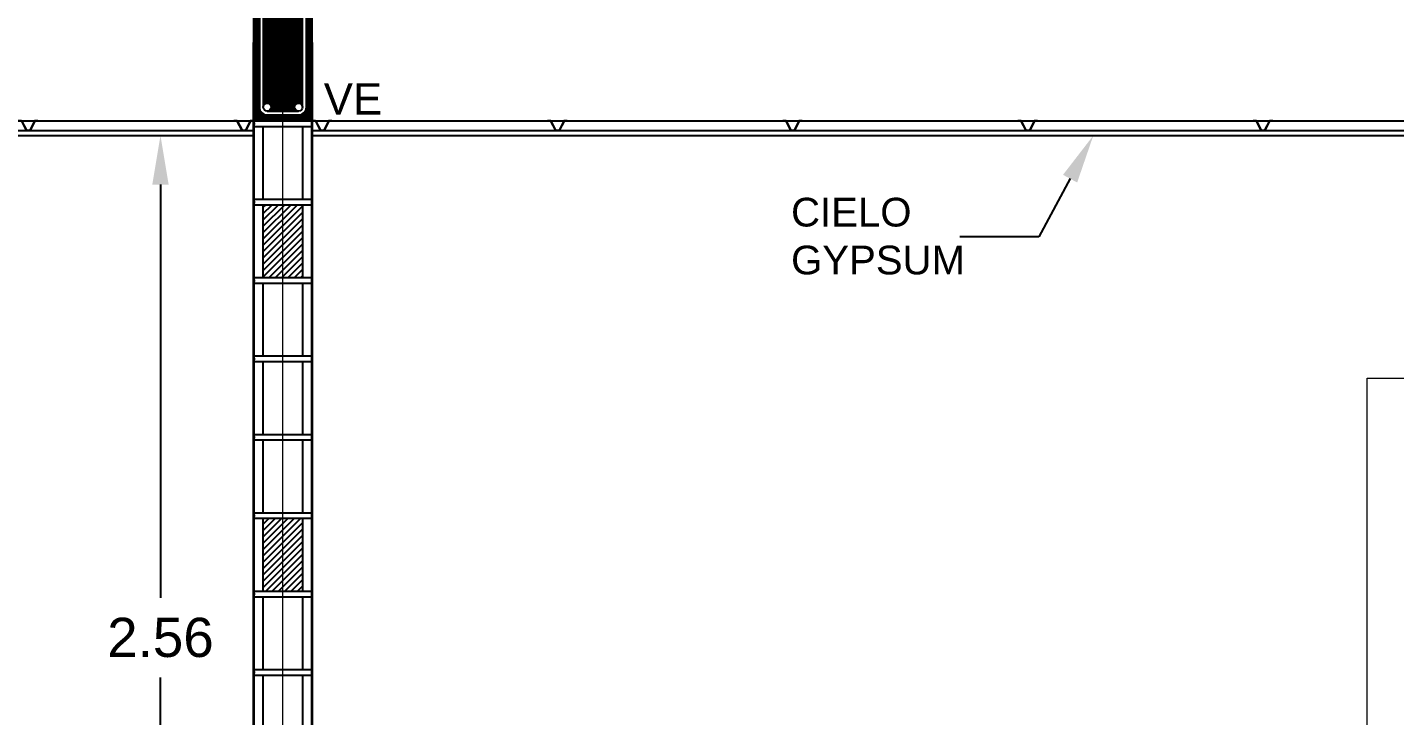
# Model space of a CAD drawing. Header units: inches. Extents: x -6 to 158, y 10 to 161.
# Drawn here: x 22.617 to 26.105, y 33.345 to 35.101 of the extents above; entities that cross this region are included whole.
import ezdxf
from ezdxf import colors
from ezdxf.entities.mleader import LeaderData, LeaderLine
from ezdxf.math import Vec2, Vec3

# ---------------------------------------------------------------- set-up
doc = ezdxf.new("R2010")
doc.units = ezdxf.units.IN
doc.header["$MEASUREMENT"] = 0
doc.linetypes.add('DASHED2', pattern=[9.525, 6.35, -3.175])
doc.linetypes.add('Grid Line', pattern=[22.225, 12.7, -3.175, 3.175, -3.175])
for name, color, linetype in [('10 HATCH 2', 9, 'Continuous'), ('3', 3, 'Continuous'), ('4', 4, 'Continuous'), ('5', 5, 'Continuous'), ('8', 4, 'Continuous'), ('Bloques', 9, 'Continuous'), ('Dim', 2, 'Continuous'), ('Emplantillado', 2, 'Continuous'), ('L2', 2, 'Continuous'), ('Proy', 1, 'DASHED2'), ('TEXTO', 2, 'Continuous'), ('Texturas', 1, 'Continuous')]:
    doc.layers.add(name, color=color, linetype=linetype)
for name, color, linetype, lineweight in [('A-WALL', 5, 'Continuous', 9), ('I-FURN-PNLS', 2, 'Continuous', 9), ('S-GRID', 1, 'Continuous', 9)]:
    doc.layers.add(name, color=color, linetype=linetype, lineweight=lineweight)
doc.styles.add('style1', font='micross.ttf')
doc.dimstyles.new('1-50', dxfattribs={"dimscale": 0.05, "dimtxt": 2, "dimasz": 2.5, "dimexe": 3, "dimexo": 1, "dimgap": 1, "dimtad": 0, "dimtih": 1, "dimtoh": 1, "dimzin": 1, "dimdsep": 46, "dimtxsty": 'style1', "dimcen": 2.5, "dimclrd": 124, "dimclre": 124, "dimclrt": 1, "dimadec": 0, "dimazin": 0, "dimtfac": 1, "dimtmove": 2, "dimatfit": 3, "dimfxl": 1, "dimtolj": 1, "dimtzin": 0, "dimlwd": -1, "dimlwe": -1, "dimarcsym": 0})
pattern_1 = [(135, (0, 0), (-0.00224506403027, -0.00224506403027), [])]
pattern_2 = [(45, (-3109.066727, -1566.303653), (-0.00808223051, 0.00808223051), [])]

# ---------------------------------------------------------------- blocks, each defined once
blk = doc.blocks.new('Haworth_Patterns-Workwall-Architectural - 96_ W x 76_ H x 22_ D-369735-Section 1')
at = {"layer": 'I-FURN-PNLS', "color": 251}
for p, q in [((-8313.2, 1943.1), (-7754.4, 1943.1)), ((-8313.2, 0), (-8313.2, 1943.1)), ((-7754.4, 1943.1), (-7754.4, 0)), ((-7754.4, 0), (-8313.2, 0))]:
    blk.add_line(p, q, dxfattribs=at)
blk = doc.blocks.new('vcc')
at = {"layer": 'Texturas'}
h = blk.add_hatch(dxfattribs=at)
h.set_pattern_fill('ANSI31', color=253, scale=0.001, angle=90)
h.set_pattern_definition(pattern_1)
h.paths.add_polyline_path([(26746.7064, 3376.2823), (26746.8564, 3376.2823), (26746.8564, 3376.6823), (26746.7064, 3376.6823)])
h.paths.add_polyline_path([(26746.7414, 3376.6673), (26746.8214, 3376.6673, -0.414214), (26746.8414, 3376.6473), (26746.8414, 3376.3173, -0.414214), (26746.8214, 3376.2973), (26746.7414, 3376.2973, -0.414214), (26746.7214, 3376.3173), (26746.7214, 3376.6473, -0.414214)], flags=16)
h.paths.add_polyline_path([(26746.7414, 3376.6573), (26746.8214, 3376.6573, -0.414214), (26746.8314, 3376.6473), (26746.8314, 3376.3173, -0.414214), (26746.8214, 3376.3073), (26746.7414, 3376.3073, -0.414214), (26746.7314, 3376.3173), (26746.7314, 3376.6473, -0.414214)], flags=0)
h = blk.add_hatch(dxfattribs=at)
h.set_pattern_fill('ANSI31', color=253, scale=0.001, angle=90, style=0)
h.set_pattern_definition(pattern_1)
h.paths.add_polyline_path([(26746.7314, 3376.3173, -1), (26746.7514, 3376.3173, -0.414214), (26746.7414, 3376.3073), (26746.8214, 3376.3073, -0.414214), (26746.8114, 3376.3173, -1), (26746.8314, 3376.3173), (26746.8314, 3376.6291), (26746.8002, 3376.5978), (26746.7932, 3376.6049), (26746.8285, 3376.6403, -0.668179), (26746.8114, 3376.6473, -0.198912), (26746.8144, 3376.6544), (26746.779, 3376.6191), (26746.7719, 3376.6261), (26746.8032, 3376.6573), (26746.7414, 3376.6573, -0.414214), (26746.7514, 3376.6473, -1), (26746.7314, 3376.6473)])
at = {"layer": '3'}
for p, q in [((26746.8032, 3376.6573), (26746.7719, 3376.6261)), ((26746.8144, 3376.6544), (26746.779, 3376.6191)), ((26746.779, 3376.6191), (26746.7719, 3376.6261)), ((26746.8285, 3376.6403), (26746.7932, 3376.6049)), ((26746.8314, 3376.6291), (26746.8002, 3376.5978)), ((26746.7932, 3376.6049), (26746.8002, 3376.5978))]:
    blk.add_line(p, q, dxfattribs=at)
blk.add_lwpolyline([(26746.8414, 3376.3173), (26746.8414, 3376.6473, 0.414214), (26746.8214, 3376.6673), (26746.7414, 3376.6673, 0.414214), (26746.7214, 3376.6473), (26746.7214, 3376.3173, 0.414214), (26746.7414, 3376.2973), (26746.8214, 3376.2973)], format="xyb", dxfattribs=at)
for points in [[(26746.7314, 3376.6473), (26746.7314, 3376.3173)], [(26746.8214, 3376.6573), (26746.7414, 3376.6573)], [(26746.8314, 3376.3173), (26746.8314, 3376.6473)], [(26746.7414, 3376.3073), (26746.8214, 3376.3073)]]:
    blk.add_lwpolyline(points, dxfattribs=at)
blk.add_arc((26746.8214, 3376.3173), 0.02, 270, 0, dxfattribs=at)
at = {"layer": '4'}
for centre in [(26746.7414, 3376.6473), (26746.8214, 3376.6473), (26746.7414, 3376.3173), (26746.8214, 3376.3173)]:
    blk.add_circle(centre, 0.01, dxfattribs=at)
at = {"layer": '5'}
blk.add_lwpolyline([(26746.7064, 3376.2823), (26746.8564, 3376.2823), (26746.8564, 3376.6823), (26746.7064, 3376.6823)], close=True, dxfattribs=at)
blk = doc.blocks.new('A$C3A4E2C9F')
at = {"color": 2}
for p, q in [((-0.0481, 0.0009), (-0.0481, -0.0001)), ((-0.0397, 0.0009), (-0.0481, 0.0009)), ((-0.0397, 0.0009), (-0.0275, -0.0231)), ((-0.0066, 0.0009), (-0.0187, -0.0231)), ((0.0019, 0.0009), (-0.0066, 0.0009)), ((0.0019, -0.0001), (0.0019, 0.0009)), ((-0.0403, -0.0001), (-0.0481, -0.0001)), ((-0.0403, -0.0001), (-0.0281, -0.0241)), ((-0.0281, -0.0241), (-0.0231, -0.0241)), ((-0.0281, -0.0241), (-0.0181, -0.0241)), ((-0.0275, -0.0231), (-0.0187, -0.0231)), ((-0.006, -0.0001), (-0.0181, -0.0241)), ((0.0019, -0.0001), (-0.006, -0.0001))]:
    blk.add_line(p, q, dxfattribs=at)
blk = doc.blocks.new('*D648')
at = {"layer": 'Defpoints', "color": 0, "transparency": 16777216}
for p in [(22.9567, 34.825), (22.9567, 34.825), (22.9567, 32.2625)]:
    blk.add_point(p, dxfattribs=at)
at = {"layer": 'Dim', "color": 124, "transparency": 16777216}
for p, q in [((23.0067, 34.825), (23.1067, 34.825)), ((22.9567, 34.7), (22.9567, 33.6455)), ((22.9567, 32.3875), (22.9567, 33.4421)), ((23.0067, 32.2625), (23.1067, 32.2625))]:
    blk.add_line(p, q, dxfattribs=at)
for points in [[(22.9359, 34.7), (22.9776, 34.7), (22.9567, 34.825)], [(22.9359, 32.3875), (22.9776, 32.3875), (22.9567, 32.2625)]]:
    blk.add_solid(points, dxfattribs=at)
at = {"layer": 'Dim', "color": 1, "transparency": 16777216, "insert": (22.9567, 33.5438), "char_height": 0.1, "attachment_point": 5, "style": 'style1'}
blk.add_mtext('\\A1;2.56', dxfattribs=at)

msp = doc.modelspace()

# ---------------------------------------------------------------- hatches: boundary and pattern name
at = {"layer": '10 HATCH 2'}
h = msp.add_hatch(dxfattribs=at)
h.set_pattern_fill('ANSI31', color=251, scale=0.0036)
h.set_pattern_definition(pattern_2)
h.paths.add_polyline_path([(23.319, 34.6475), (23.2689, 34.6475), (23.2689, 34.4625), (23.319, 34.4625)])
h.paths.add_polyline_path([(23.2689, 34.6475), (23.219, 34.6475), (23.219, 34.4625), (23.2689, 34.4625)])
h = msp.add_hatch(dxfattribs=at)
h.set_pattern_fill('ANSI31', color=251, scale=0.0036)
h.set_pattern_definition(pattern_2)
h.paths.add_polyline_path([(23.319, 33.8475), (23.2689, 33.8475), (23.2689, 33.6625), (23.319, 33.6625)])
h.paths.add_polyline_path([(23.2689, 33.8475), (23.219, 33.8475), (23.219, 33.6625), (23.2689, 33.6625)])

# ---------------------------------------------------------------- linework, layer by layer
at = {"layer": 'A-WALL', "lineweight": 35}
for p, q in [((23.194, 35.0625), (23.194, 32.2625)), ((23.344, 32.2625), (23.344, 35.0625))]:
    msp.add_line(p, q, dxfattribs=at)
at = {"layer": 'Bloques'}
for p, q in [((23.194, 34.8625), (23.344, 34.8625)), ((23.344, 34.8475), (23.194, 34.8475)), ((23.194, 34.6625), (23.344, 34.6625)), ((23.344, 34.6475), (23.194, 34.6475)), ((23.194, 34.4625), (23.344, 34.4625)), ((23.344, 34.4475), (23.194, 34.4475)), ((23.194, 34.2625), (23.344, 34.2625)), ((23.344, 34.2475), (23.194, 34.2475)), ((23.194, 34.0625), (23.344, 34.0625)), ((23.344, 34.0475), (23.194, 34.0475)), ((23.194, 33.8625), (23.344, 33.8625)), ((23.344, 33.8475), (23.194, 33.8475)), ((23.194, 33.6625), (23.344, 33.6625)), ((23.344, 33.6475), (23.194, 33.6475)), ((23.194, 33.4625), (23.344, 33.4625)), ((23.344, 33.4475), (23.194, 33.4475))]:
    msp.add_line(p, q, dxfattribs=at)
for centre, start, end in [((23.1823, 34.855), 327.4601, 32.5399), ((23.3558, 34.855), 147.46, 212.54), ((23.1823, 34.655), 327.4601, 32.5399), ((23.3558, 34.655), 147.46, 212.54), ((23.1823, 34.455), 327.4601, 32.5399), ((23.3558, 34.455), 147.46, 212.54), ((23.1823, 34.255), 327.4601, 32.5399), ((23.3558, 34.255), 147.46, 212.54), ((23.1823, 34.055), 327.4601, 32.5399), ((23.3558, 34.055), 147.46, 212.54), ((23.1823, 33.855), 327.4601, 32.5399), ((23.3558, 33.855), 147.46, 212.54), ((23.1823, 33.655), 327.4601, 32.5399), ((23.3558, 33.655), 147.46, 212.54), ((23.1823, 33.455), 327.4601, 32.5399), ((23.3558, 33.455), 147.46, 212.54)]:
    msp.add_arc(centre, 0.0139, start, end, dxfattribs=at)
at = {"layer": 'L2', "ltscale": 0.3}
for p, q in [((23.219, 34.6625), (23.219, 34.8475)), ((23.319, 34.8475), (23.319, 34.6625)), ((23.219, 34.4625), (23.219, 34.6475)), ((23.319, 34.6475), (23.319, 34.4625)), ((23.219, 34.2625), (23.219, 34.4475)), ((23.319, 34.4475), (23.319, 34.2625)), ((23.219, 34.0625), (23.219, 34.2475)), ((23.319, 34.2475), (23.319, 34.0625)), ((23.219, 33.8625), (23.219, 34.0475)), ((23.319, 34.0475), (23.319, 33.8625)), ((23.219, 33.6625), (23.219, 33.8475)), ((23.319, 33.8475), (23.319, 33.6625)), ((23.219, 33.4625), (23.219, 33.6475)), ((23.319, 33.6475), (23.319, 33.4625)), ((23.219, 33.2625), (23.219, 33.4475)), ((23.319, 33.4475), (23.319, 33.2625))]:
    msp.add_line(p, q, dxfattribs=at)
at = {"layer": 'Proy', "color": 253, "ltscale": 0.75}
msp.add_line((16.2438, 34.8625), (34.4483, 34.8625), dxfattribs=at)
at = {"layer": 'S-GRID', "color": 253, "linetype": 'Grid Line'}
msp.add_line((23.269, 32.2625), (23.269, 42.468), dxfattribs=at)
at = {"layer": 'Texturas'}
for p, q in [((19.844, 34.8625), (23.194, 34.8625)), ((23.344, 34.8625), (26.594, 34.8625)), ((21.994, 34.8375), (23.194, 34.8375)), ((21.994, 34.825), (23.194, 34.825)), ((23.344, 34.8375), (26.594, 34.8375)), ((23.344, 34.825), (26.594, 34.825))]:
    msp.add_line(p, q, dxfattribs=at)

# ---------------------------------------------------------------- block references
at = {"layer": '8'}
msp.add_blockref('vcc', (-26723.5124, -3341.4198), dxfattribs=at)
at = {"layer": 'Emplantillado'}
for p in [(22.6422, 34.8616), (23.1922, 34.8616), (23.3922, 34.8616), (23.9922, 34.8616), (24.5922, 34.8616), (25.1922, 34.8616), (25.7922, 34.8616)]:
    msp.add_blockref('A$C3A4E2C9F', p, dxfattribs=at)
at = {"layer": 'I-FURN-PNLS', "xscale": 0.000999999999999, "yscale": 0.000999999999999, "zscale": 0.000999999999999}
msp.add_blockref('Haworth_Patterns-Workwall-Architectural - 96_ W x 76_ H x 22_ D-369735-Section 1', (34.3484, 32.2625), dxfattribs=at)

# ---------------------------------------------------------------- texts
at = {"layer": 'TEXTO', "insert": (23.3732, 34.9585), "char_height": 0.08, "attachment_point": 1, "style": 'style1'}
msp.add_mtext('VE', dxfattribs=at)

# ---------------------------------------------------------------- dimensions: what is measured, and where the dimension line sits
at = {"layer": 'Dim'}
dim = msp.add_linear_dim(base=(22.9567, 34.825), p1=(22.9567, 32.2625), p2=(22.9567, 34.825), angle=90, dimstyle='1-50', override={"dimfxl": 1.25}, dxfattribs=at)
dim.commit()
dim.dimension.update_dxf_attribs({"geometry": '*D648', "text_midpoint": (22.9567, 33.5438)})

# ---------------------------------------------------------------- leaders
at = {"layer": 'TEXTO'}
ml = msp.add_multileader_mtext('Standard', dxfattribs=at)
ml.set_content('CIELO \\PGYPSUM', color=256, style='style1')
ml.set_leader_properties(color=1, linetype='ByLayer', lineweight=-1)
ml.build(insert=Vec2(0, 0))
ml.multileader.update_dxf_attribs({"text_right_attachment_type": 2, "dogleg_length": 5, "arrow_head_size": 0.125, "scale": 0.05})
ctx = ml.context
ctx.base_point, ctx.scale, ctx.char_height, ctx.arrow_head_size, ctx.landing_gap_size, ctx.plane_origin = Vec3(24.5654, 34.629), 0.05, 0.0733, 0.125, 0, Vec3(26.0256, 34.3552)
ctx.right_attachment = 2
notes = []
notes.append((ctx, [(0, (1, 1, 0), (25.1972, 34.5666), (-1, 0), 0.201, [(0, [(25.3365, 34.825)], 0, [])])]))
ctx.mtext.insert, ctx.mtext.flow_direction = Vec3(24.5654, 34.6662), 5
for ctx, leaders in notes:
    for number, flags, end, landing, length, lines in leaders:
        leader = LeaderData()
        leader.index, (leader.has_last_leader_line, leader.has_dogleg_vector, leader.attachment_direction) = number, flags
        leader.last_leader_point, leader.dogleg_vector, leader.dogleg_length = Vec3(end), Vec3(landing), length
        for number, points, colour, breaks in lines:
            line = LeaderLine()
            line.index, line.vertices, line.color, line.breaks = number, Vec3.list(points), colors.encode_raw_color(colour), breaks
            leader.lines.append(line)
        ctx.leaders.append(leader)

doc.saveas('drawing.dxf')
